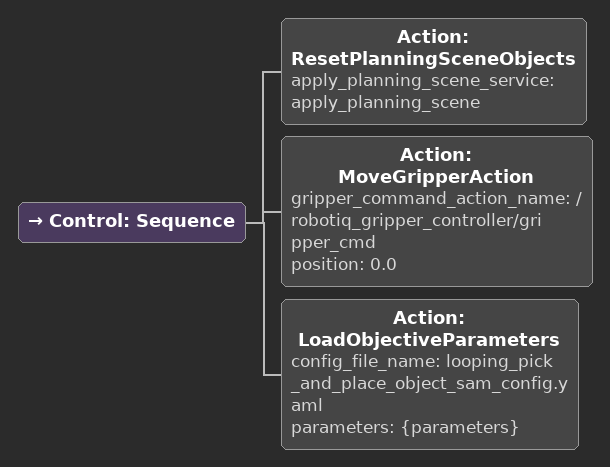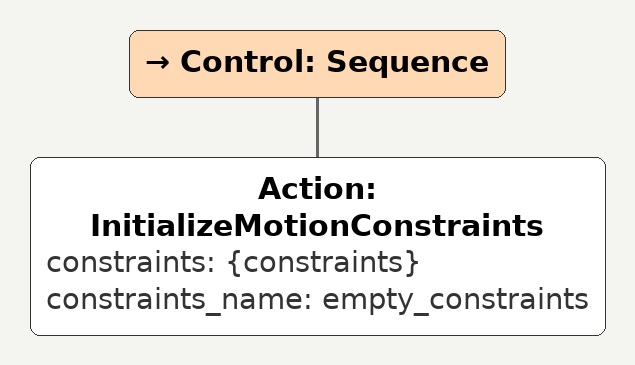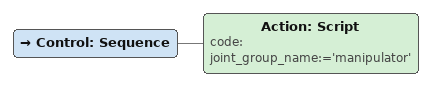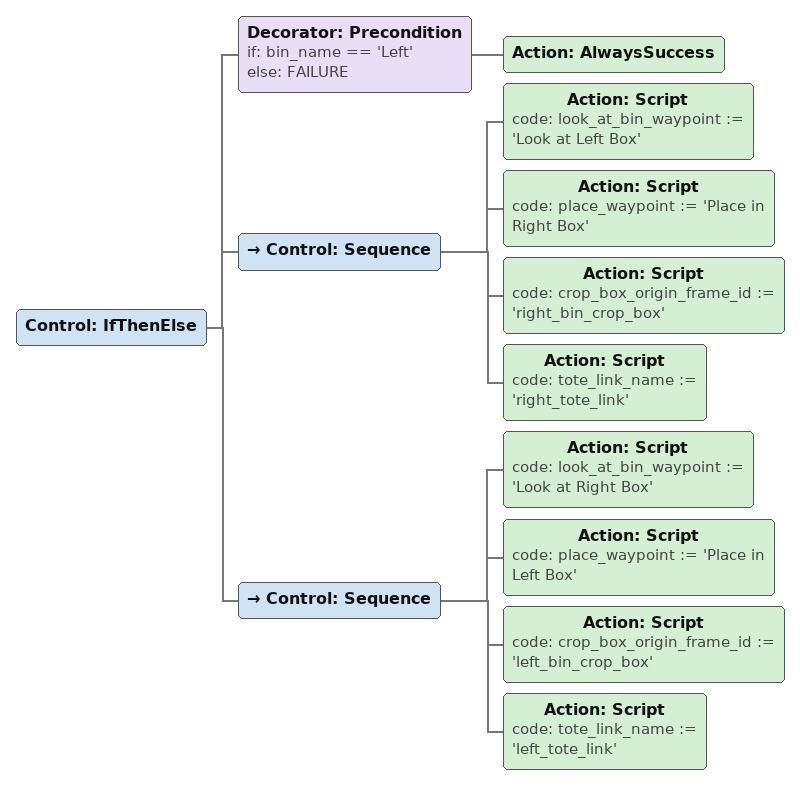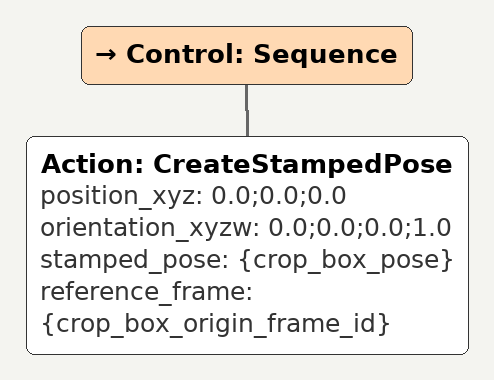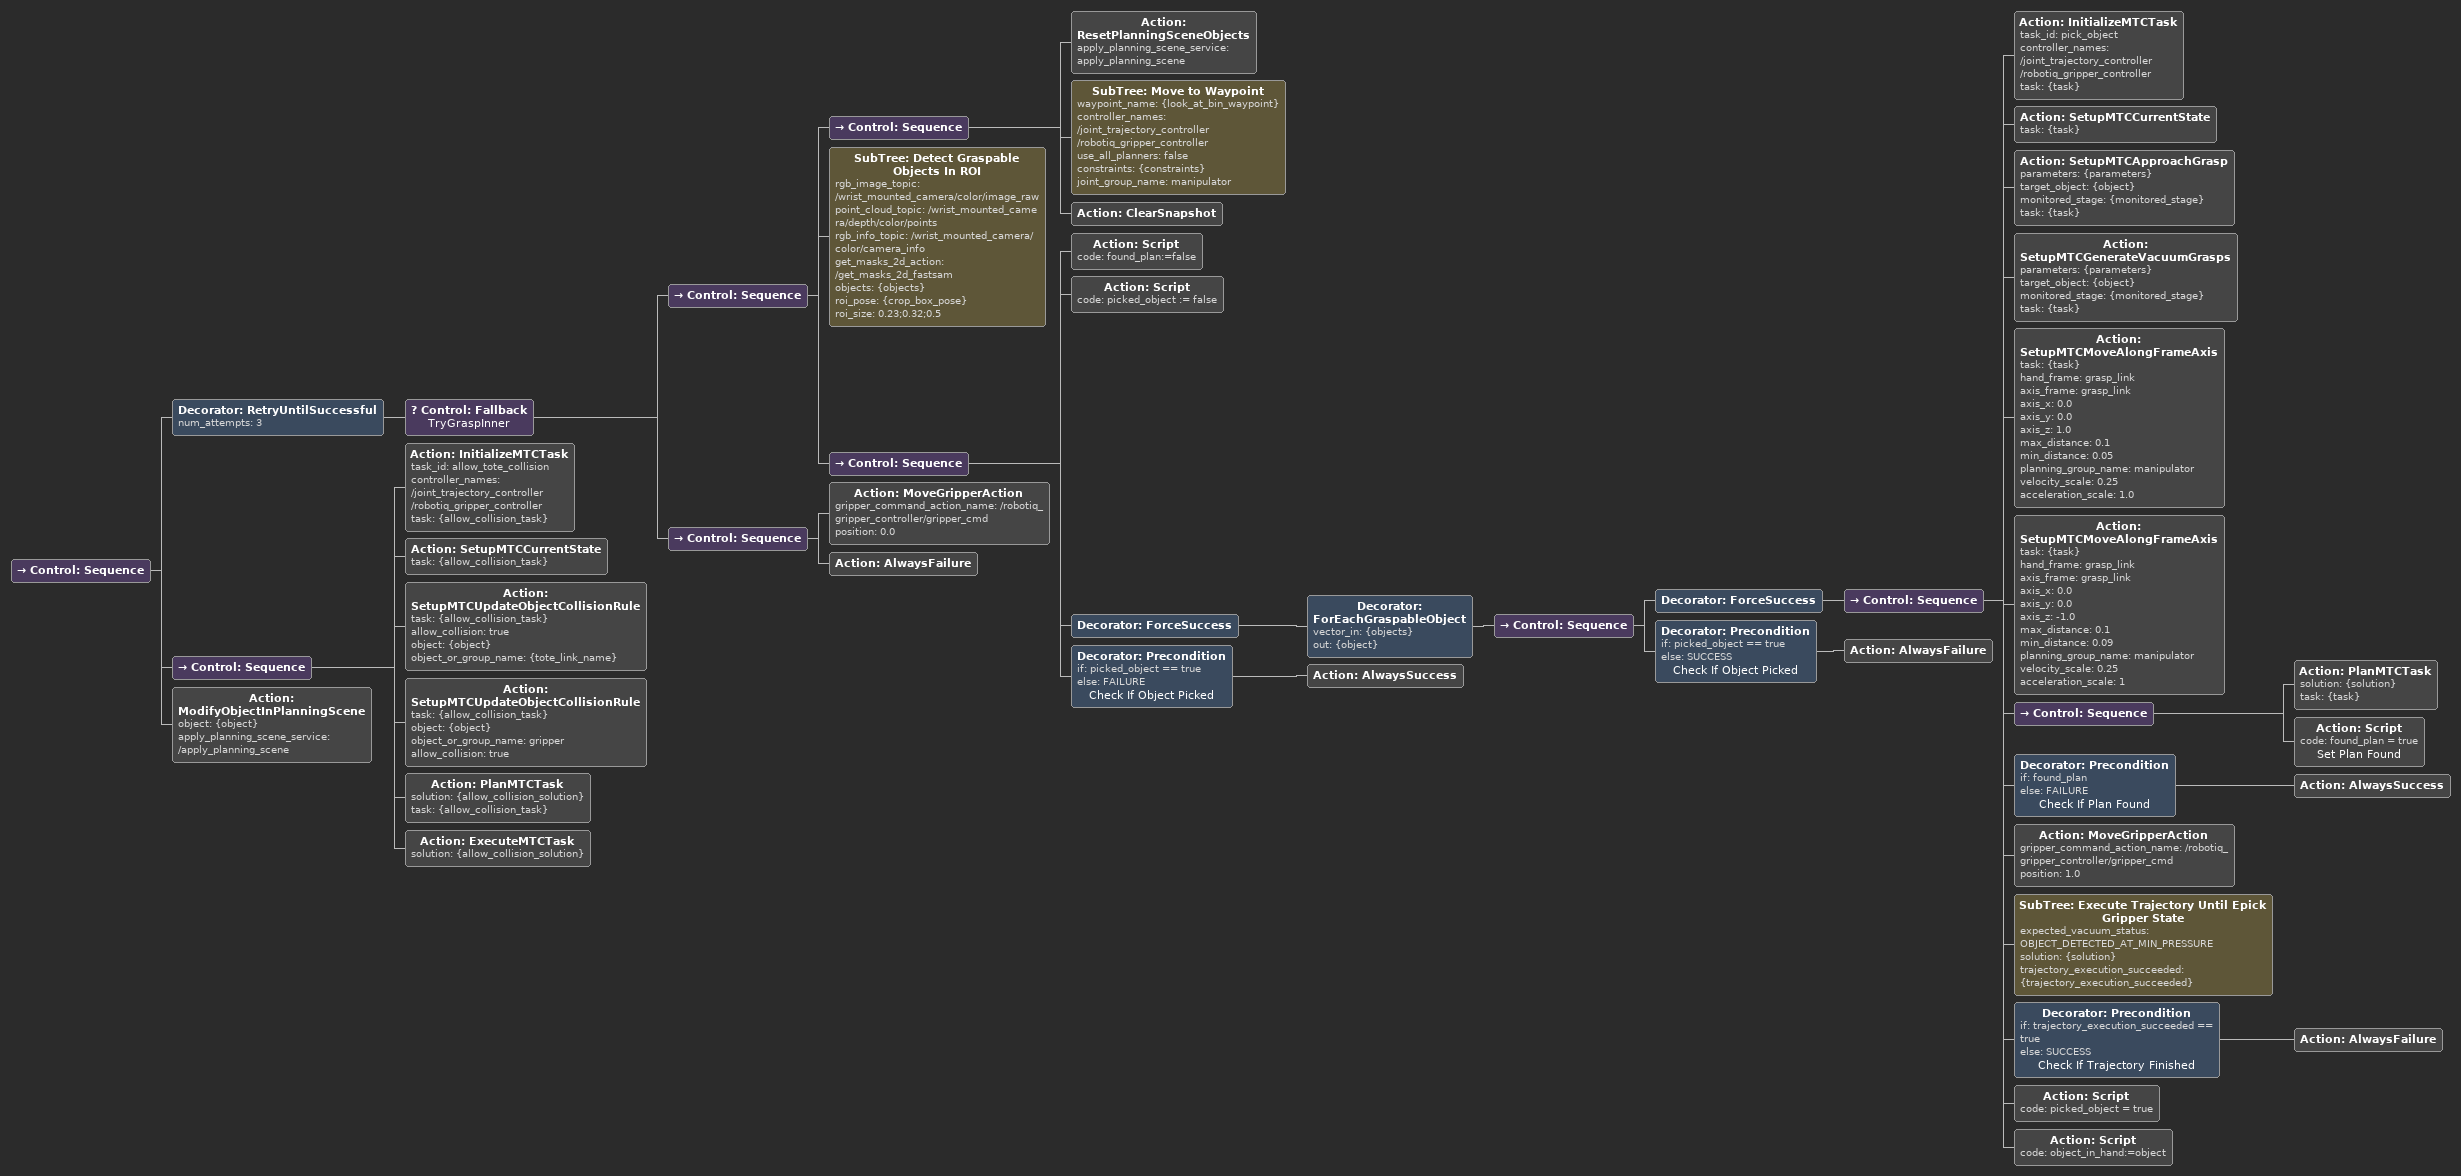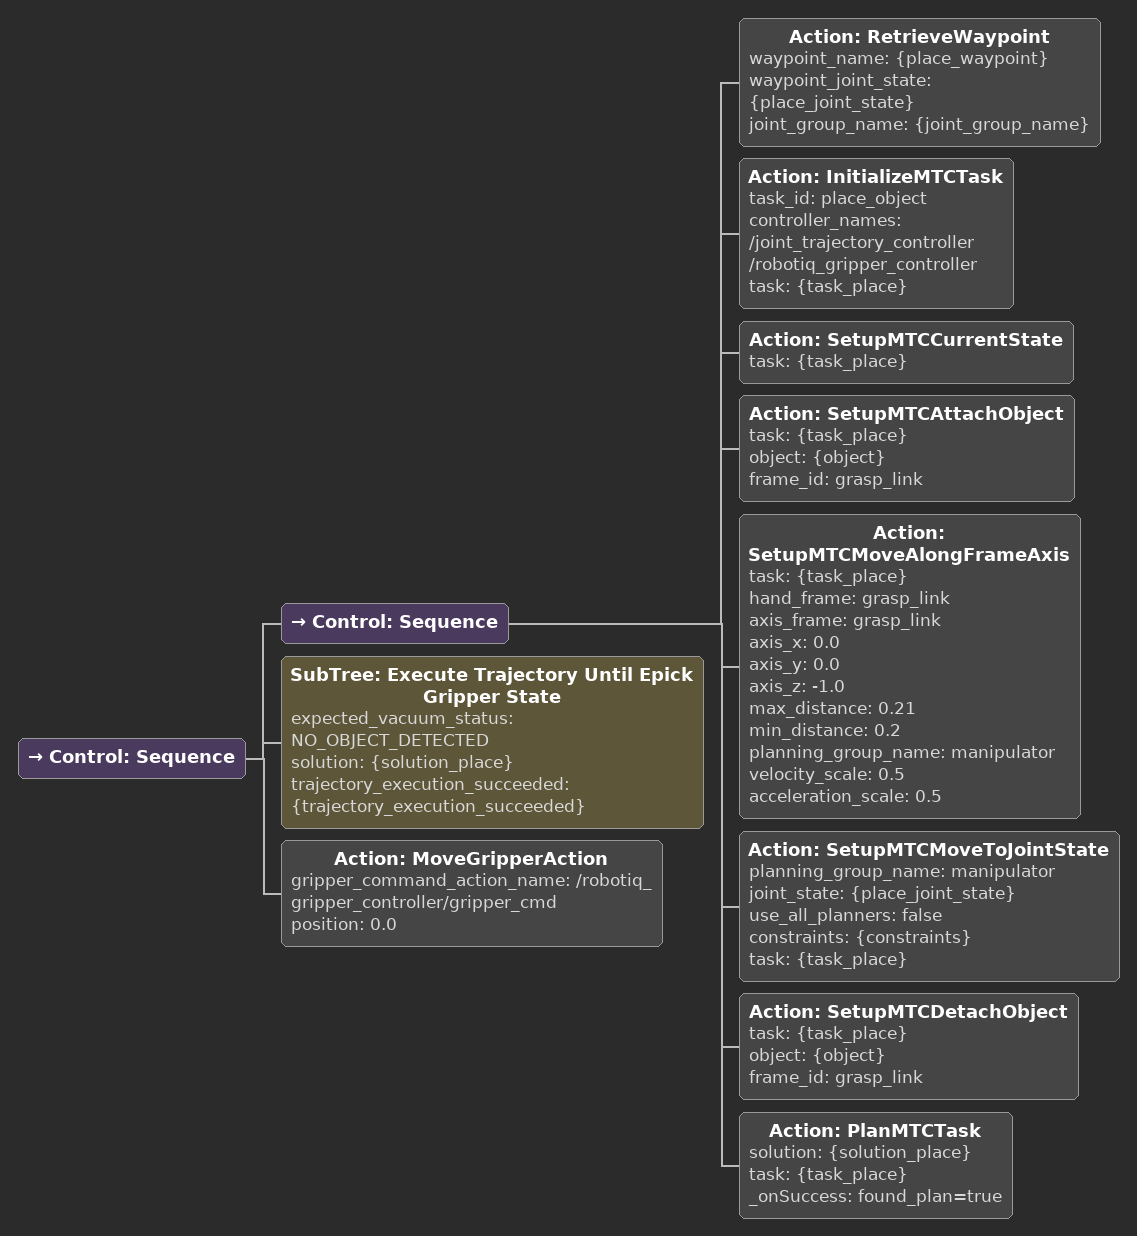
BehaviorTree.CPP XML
<Control ID="Sequence">
  <Action ID="ResetPlanningSceneObjects" apply_planning_scene_service="apply_planning_scene"/>
  <Action ID="MoveGripperAction" gripper_command_action_name="/robotiq_gripper_controller/gripper_cmd" position="0.0"/>
  <Action ID="LoadObjectiveParameters" config_file_name="looping_pick_and_place_object_sam_config.yaml" parameters="{parameters}"/>
</Control>

<Control ID="Sequence">
  <Action ID="InitializeMotionConstraints" constraints="{constraints}" constraints_name="empty_constraints"/>
</Control>

<Control ID="Sequence">
  <Action ID="Script" code="joint_group_name:='manipulator'"/>
</Control>

<Control ID="IfThenElse">
  <Decorator ID="Precondition" if="bin_name == 'Left'" else="FAILURE">
    <Action ID="AlwaysSuccess"/>
  </Decorator>
  <Control ID="Sequence">
    <Action ID="Script" code="look_at_bin_waypoint := 'Look at Left Box'"/>
    <Action ID="Script" code="place_waypoint := 'Place in Right Box'"/>
    <Action ID="Script" code="crop_box_origin_frame_id := 'right_bin_crop_box'"/>
    <Action ID="Script" code="tote_link_name := 'right_tote_link'"/>
  </Control>
  <Control ID="Sequence">
    <Action ID="Script" code="look_at_bin_waypoint := 'Look at Right Box'"/>
    <Action ID="Script" code="place_waypoint := 'Place in Left Box'"/>
    <Action ID="Script" code="crop_box_origin_frame_id := 'left_bin_crop_box'"/>
    <Action ID="Script" code="tote_link_name := 'left_tote_link'"/>
  </Control>
</Control>

<Control ID="Sequence">
  <Action ID="CreateStampedPose" position_xyz="0.0;0.0;0.0" orientation_xyzw="0.0;0.0;0.0;1.0" stamped_pose="{crop_box_pose}" reference_frame="{crop_box_origin_frame_id}"/>
</Control>

<Control ID="Sequence">
  <Decorator ID="RetryUntilSuccessful" num_attempts="3">
    <Control ID="Fallback" name="TryGraspInner">
      <Control ID="Sequence">
        <Control ID="Sequence">
          <Action ID="ResetPlanningSceneObjects" apply_planning_scene_service="apply_planning_scene"/>
          <SubTree ID="Move to Waypoint" waypoint_name="{look_at_bin_waypoint}" controller_names="/joint_trajectory_controller /robotiq_gripper_controller" use_all_planners="false" constraints="{constraints}" joint_group_name="manipulator"/>
          <Action ID="ClearSnapshot"/>
        </Control>
        <SubTree ID="Detect Graspable Objects In ROI" rgb_image_topic="/wrist_mounted_camera/color/image_raw" point_cloud_topic="/wrist_mounted_camera/depth/color/points" rgb_info_topic="/wrist_mounted_camera/color/camera_info" get_masks_2d_action="/get_masks_2d_fastsam" objects="{objects}" roi_pose="{crop_box_pose}" roi_size="0.23;0.32;0.5"/>
        <Control ID="Sequence">
          <Action ID="Script" code="found_plan:=false"/>
          <Action ID="Script" code="picked_object := false"/>
          <Decorator ID="ForceSuccess">
            <Decorator ID="ForEachGraspableObject" vector_in="{objects}" out="{object}">
              <Control ID="Sequence">
                <Decorator ID="ForceSuccess">
                  <Control ID="Sequence">
                    <Action ID="InitializeMTCTask" task_id="pick_object" controller_names="/joint_trajectory_controller /robotiq_gripper_controller" task="{task}"/>
                    <Action ID="SetupMTCCurrentState" task="{task}"/>
                    <Action ID="SetupMTCApproachGrasp" parameters="{parameters}" target_object="{object}" monitored_stage="{monitored_stage}" task="{task}"/>
                    <Action ID="SetupMTCGenerateVacuumGrasps" parameters="{parameters}" target_object="{object}" monitored_stage="{monitored_stage}" task="{task}"/>
                    <Action ID="SetupMTCMoveAlongFrameAxis" task="{task}" hand_frame="grasp_link" axis_frame="grasp_link" axis_x="0.0" axis_y="0.0" axis_z="1.0" max_distance="0.1" min_distance="0.05" planning_group_name="manipulator" velocity_scale="0.25" acceleration_scale="1.0"/>
                    <Action ID="SetupMTCMoveAlongFrameAxis" task="{task}" hand_frame="grasp_link" axis_frame="grasp_link" axis_x="0.0" axis_y="0.0" axis_z="-1.0" max_distance="0.1" min_distance="0.09" planning_group_name="manipulator" velocity_scale="0.25" acceleration_scale="1"/>
                    <Control ID="Sequence">
                      <Action ID="PlanMTCTask" solution="{solution}" task="{task}"/>
                      <Action ID="Script" code="found_plan = true" name="Set Plan Found"/>
                    </Control>
                    <Decorator ID="Precondition" if="found_plan" else="FAILURE" name="Check If Plan Found">
                      <Action ID="AlwaysSuccess"/>
                    </Decorator>
                    <Action ID="MoveGripperAction" gripper_command_action_name="/robotiq_gripper_controller/gripper_cmd" position="1.0"/>
                    <SubTree ID="Execute Trajectory Until Epick Gripper State" expected_vacuum_status="OBJECT_DETECTED_AT_MIN_PRESSURE" solution="{solution}" trajectory_execution_succeeded="{trajectory_execution_succeeded}"/>
                    <Decorator ID="Precondition" if="trajectory_execution_succeeded == true" else="SUCCESS" name="Check If Trajectory Finished">
                      <Action ID="AlwaysFailure"/>
                    </Decorator>
                    <Action ID="Script" code="picked_object = true"/>
                    <Action ID="Script" code="object_in_hand:=object"/>
                  </Control>
                </Decorator>
                <Decorator ID="Precondition" if="picked_object == true" else="SUCCESS" name="Check If Object Picked">
                  <Action ID="AlwaysFailure"/>
                </Decorator>
              </Control>
            </Decorator>
          </Decorator>
          <Decorator ID="Precondition" if="picked_object == true" else="FAILURE" name="Check If Object Picked">
            <Action ID="AlwaysSuccess"/>
          </Decorator>
        </Control>
      </Control>
      <Control ID="Sequence">
        <Action ID="MoveGripperAction" gripper_command_action_name="/robotiq_gripper_controller/gripper_cmd" position="0.0"/>
        <Action ID="AlwaysFailure"/>
      </Control>
    </Control>
  </Decorator>
  <Control ID="Sequence">
    <Action ID="InitializeMTCTask" task_id="allow_tote_collision" controller_names="/joint_trajectory_controller /robotiq_gripper_controller" task="{allow_collision_task}"/>
    <Action ID="SetupMTCCurrentState" task="{allow_collision_task}"/>
    <Action ID="SetupMTCUpdateObjectCollisionRule" task="{allow_collision_task}" allow_collision="true" object="{object}" object_or_group_name="{tote_link_name}"/>
    <Action ID="SetupMTCUpdateObjectCollisionRule" task="{allow_collision_task}" object="{object}" object_or_group_name="gripper" allow_collision="true"/>
    <Action ID="PlanMTCTask" solution="{allow_collision_solution}" task="{allow_collision_task}"/>
    <Action ID="ExecuteMTCTask" solution="{allow_collision_solution}"/>
  </Control>
  <Action ID="ModifyObjectInPlanningScene" object="{object}" apply_planning_scene_service="/apply_planning_scene"/>
</Control>

<Control ID="Sequence">
  <Control ID="Sequence">
    <Action ID="RetrieveWaypoint" waypoint_name="{place_waypoint}" waypoint_joint_state="{place_joint_state}" joint_group_name="{joint_group_name}"/>
    <Action ID="InitializeMTCTask" task_id="place_object" controller_names="/joint_trajectory_controller /robotiq_gripper_controller" task="{task_place}"/>
    <Action ID="SetupMTCCurrentState" task="{task_place}"/>
    <Action ID="SetupMTCAttachObject" task="{task_place}" object="{object}" frame_id="grasp_link"/>
    <Action ID="SetupMTCMoveAlongFrameAxis" task="{task_place}" hand_frame="grasp_link" axis_frame="grasp_link" axis_x="0.0" axis_y="0.0" axis_z="-1.0" max_distance="0.21" min_distance="0.2" planning_group_name="manipulator" velocity_scale="0.5" acceleration_scale="0.5"/>
    <Action ID="SetupMTCMoveToJointState" planning_group_name="manipulator" joint_state="{place_joint_state}" use_all_planners="false" constraints="{constraints}" task="{task_place}"/>
    <Action ID="SetupMTCDetachObject" task="{task_place}" object="{object}" frame_id="grasp_link"/>
    <Action ID="PlanMTCTask" solution="{solution_place}" task="{task_place}" _onSuccess="found_plan=true"/>
  </Control>
  <SubTree ID="Execute Trajectory Until Epick Gripper State" expected_vacuum_status="NO_OBJECT_DETECTED" solution="{solution_place}" trajectory_execution_succeeded="{trajectory_execution_succeeded}"/>
  <Action ID="MoveGripperAction" gripper_command_action_name="/robotiq_gripper_controller/gripper_cmd" position="0.0"/>
</Control>
